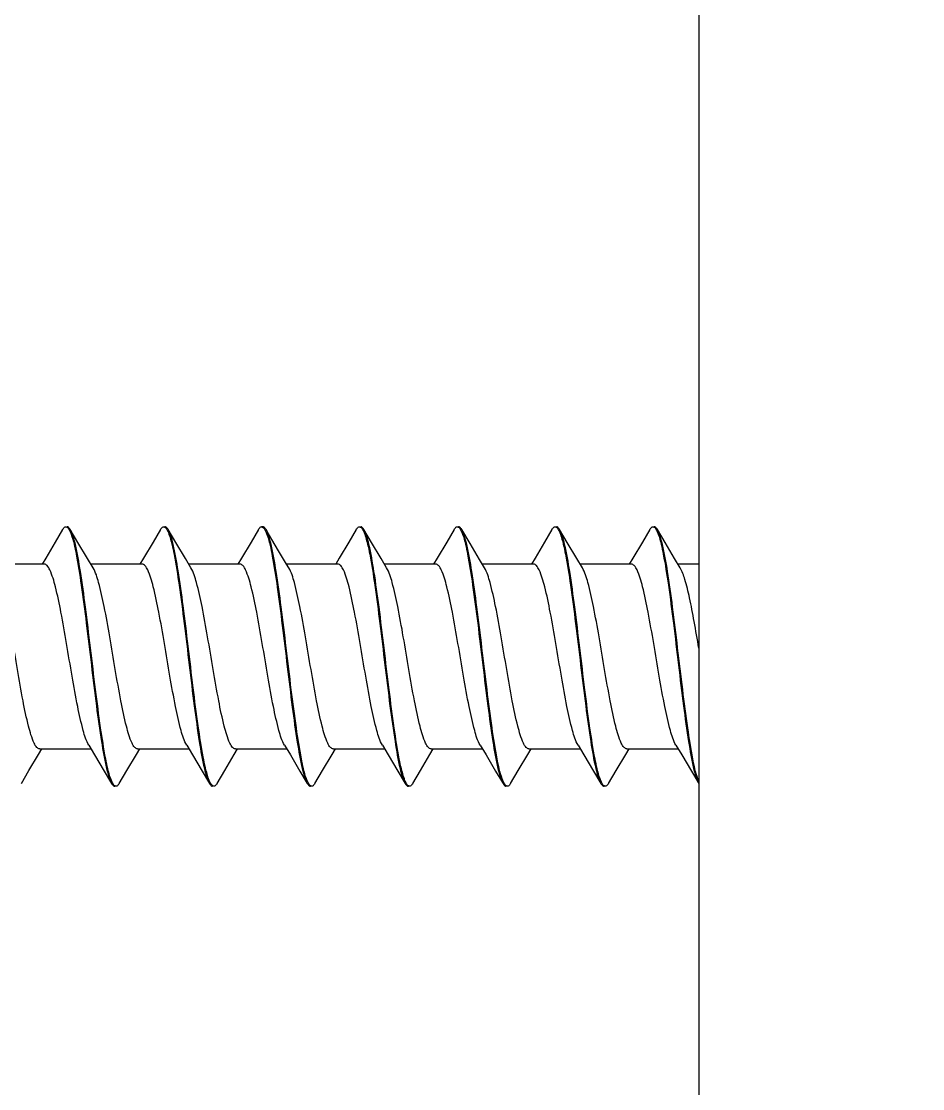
# Model space of a CAD drawing. Header units: millimetres. Extents: x 7820 to 8643, y -320 to 1669.
# Drawn here: x 7942.41 to 7947.41, y -165.82 to -159.89 of the extents above; entities that cross this region are included whole.
import ezdxf

# ---------------------------------------------------------------- set-up
doc = ezdxf.new("R2010")
doc.units = ezdxf.units.MM
doc.header["$MEASUREMENT"] = 0
doc.layers.add('GEOM', color=7, linetype='Continuous')

msp = doc.modelspace()

# ---------------------------------------------------------------- linework, layer by layer
at = {"linetype": 'Continuous'}
for p, q in [((7942.6407, -162.7124), (7942.5998, -162.7815)), ((7942.7253, -162.7839), (7942.683, -162.7124)), ((7943.1837, -162.7124), (7943.1429, -162.7815)), ((7943.2683, -162.7839), (7943.226, -162.7124)), ((7943.7267, -162.7124), (7943.6859, -162.7815)), ((7943.7514, -162.6973), (7943.7444, -162.6973)), ((7944.2698, -162.7124), (7944.2289, -162.7815)), ((7944.3544, -162.7839), (7944.3121, -162.7124)), ((7944.8128, -162.7124), (7944.7719, -162.7815)), ((7944.9011, -162.7902), (7944.8551, -162.7124)), ((7945.3558, -162.7124), (7945.315, -162.7815)), ((7945.4404, -162.7839), (7945.3981, -162.7124)), ((7945.8988, -162.7124), (7945.858, -162.7815)), ((7945.9834, -162.7839), (7945.9411, -162.7124)), ((7942.7785, -162.8733), (7942.7253, -162.7839)), ((7943.3215, -162.8733), (7943.2683, -162.7839)), ((7944.4076, -162.8733), (7944.3544, -162.7839)), ((7944.9539, -162.8788), (7944.9011, -162.7902)), ((7945.4936, -162.8733), (7945.4404, -162.7839)), ((7946.0366, -162.8733), (7945.9834, -162.7839)), ((7943.8831, -162.9043), (7943.8385, -162.8297)), ((7942.5388, -162.9043), (7942.254, -162.9043)), ((7942.8094, -162.9249), (7942.7785, -162.8733)), ((7943.0819, -162.9043), (7942.797, -162.9043)), ((7943.3524, -162.9249), (7943.3215, -162.8733)), ((7943.6249, -162.9043), (7943.3401, -162.9043)), ((7943.8954, -162.9249), (7943.8831, -162.9043)), ((7944.1679, -162.9043), (7943.8831, -162.9043)), ((7944.4385, -162.9249), (7944.4076, -162.8733)), ((7944.711, -162.9043), (7944.4261, -162.9043)), ((7944.9815, -162.9248), (7944.9539, -162.8788)), ((7945.254, -162.9043), (7944.9692, -162.9043)), ((7945.5245, -162.9249), (7945.4936, -162.8733)), ((7945.797, -162.9043), (7945.5122, -162.9043)), ((7946.0675, -162.9249), (7946.0366, -162.8733)), ((7946.1709, -162.9043), (7946.0552, -162.9043)), ((7942.7858, -163.9097), (7942.8181, -163.9637)), ((7943.3289, -163.9097), (7943.3612, -163.9637)), ((7943.8719, -163.9097), (7943.9042, -163.9637)), ((7944.4149, -163.9097), (7944.4472, -163.9637)), ((7944.9579, -163.9097), (7944.9903, -163.9637)), ((7945.501, -163.9097), (7945.5333, -163.9637)), ((7946.044, -163.9097), (7946.0763, -163.9637)), ((7942.5133, -163.9303), (7942.7981, -163.9303)), ((7942.8181, -163.9637), (7942.8713, -164.0531)), ((7943.0563, -163.9303), (7943.3412, -163.9303)), ((7943.3612, -163.9637), (7943.4144, -164.0531)), ((7943.5994, -163.9303), (7943.8842, -163.9303)), ((7943.9042, -163.9637), (7943.9574, -164.0531)), ((7944.1424, -163.9303), (7944.4272, -163.9303)), ((7944.4472, -163.9637), (7944.5004, -164.0531)), ((7944.6854, -163.9303), (7944.9703, -163.9303)), ((7944.9903, -163.9637), (7945.0435, -164.0531)), ((7945.2284, -163.9303), (7945.5133, -163.9303)), ((7945.5333, -163.9637), (7945.5865, -164.0531)), ((7945.7715, -163.9303), (7946.0563, -163.9303)), ((7946.0763, -163.9637), (7946.1295, -164.0531)), ((7942.4115, -164.1222), (7942.4538, -164.0507)), ((7942.8713, -164.0531), (7942.9122, -164.1222)), ((7942.9545, -164.1222), (7942.9968, -164.0507)), ((7943.4144, -164.0531), (7943.4552, -164.1222)), ((7943.4976, -164.1222), (7943.5398, -164.0507)), ((7943.9574, -164.0531), (7943.9983, -164.1222)), ((7944.0406, -164.1222), (7944.0829, -164.0507)), ((7944.5004, -164.0531), (7944.5413, -164.1222)), ((7944.5836, -164.1222), (7944.6259, -164.0507)), ((7945.0435, -164.0531), (7945.0843, -164.1222)), ((7945.1266, -164.1222), (7945.1689, -164.0507)), ((7945.5865, -164.0531), (7945.6273, -164.1222)), ((7945.6696, -164.1222), (7945.7119, -164.0507)), ((7946.1295, -164.0531), (7946.1703, -164.1222)), ((7946.1709, -164.1096), (7946.1657, -164.0965))]:
    msp.add_line(p, q, dxfattribs=at)
msp.add_lwpolyline([(7964.9029, -183.2155, 0.414214), (7967.9029, -180.2155), (7967.9029, -121.2155, 0.414214), (7964.9029, -118.2155), (7946.1709, -118.2155), (7946.1709, -183.2155)], format="xyb", close=True)
for points in [[(7943.8385, -162.8297), (7943.783, -162.7359), (7943.7691, -162.7124)], [(7942.5998, -162.7815), (7942.5466, -162.8709), (7942.5266, -162.9043)], [(7943.1429, -162.7815), (7943.0897, -162.8709), (7943.0697, -162.9043)], [(7943.6859, -162.7815), (7943.6327, -162.8709), (7943.6127, -162.9043)], [(7944.2289, -162.7815), (7944.1757, -162.8709), (7944.1557, -162.9043)], [(7944.7719, -162.7815), (7944.7188, -162.8709), (7944.6988, -162.9043)], [(7945.315, -162.7815), (7945.2618, -162.8709), (7945.2418, -162.9043)], [(7945.858, -162.7815), (7945.8048, -162.8709), (7945.7848, -162.9043)], [(7942.4538, -164.0507), (7942.507, -163.9612), (7942.5255, -163.9303)], [(7942.9968, -164.0507), (7943.05, -163.9612), (7943.0686, -163.9303)], [(7943.5398, -164.0507), (7943.593, -163.9613), (7943.6116, -163.9303)], [(7944.0829, -164.0507), (7944.1361, -163.9613), (7944.1546, -163.9303)], [(7944.6259, -164.0507), (7944.6791, -163.9613), (7944.6976, -163.9303)], [(7945.1689, -164.0507), (7945.2221, -163.9613), (7945.2407, -163.9303)], [(7945.7119, -164.0507), (7945.7651, -163.9613), (7945.7837, -163.9303)]]:
    msp.add_lwpolyline(points, dxfattribs=at)
for points, knots in [([(7942.6407, -162.7124), (7942.642, -162.7101), (7942.6461, -162.7037), (7942.6531, -162.6973), (7942.6584, -162.6973)], [0, 0, 0, 0, 0.334688, 1, 1, 1, 1]), ([(7942.6584, -162.6973), (7942.66, -162.6973), (7942.6691, -162.6998), (7942.6742, -162.7088), (7942.6778, -162.7153)], [0, 0, 0, 0, 0.182272, 1, 1, 1, 1]), ([(7942.683, -162.7124), (7942.6817, -162.7101), (7942.6775, -162.7037), (7942.6705, -162.6973), (7942.6653, -162.6973)], [0, 0, 0, 0, 0.334699, 1, 1, 1, 1]), ([(7942.6778, -162.7153), (7942.6786, -162.7169), (7942.6823, -162.7242), (7942.6853, -162.7317), (7942.6875, -162.7377)], [0, 0, 0, 0, 0.219486, 1, 1, 1, 1]), ([(7942.9076, -164.0964), (7942.8945, -164.0603), (7942.8748, -163.9656), (7942.8485, -163.8002), (7942.8223, -163.5947), (7942.7955, -163.3709), (7942.769, -163.1519), (7942.7426, -162.9606), (7942.7198, -162.8276), (7942.6995, -162.7505), (7942.6891, -162.7227), (7942.683, -162.7124)], [0, 0, 0, 0, 0.082069, 0.205524, 0.358156, 0.524356, 0.687022, 0.829414, 0.937065, 0.974486, 1, 1, 1, 1]), ([(7942.6875, -162.7377), (7942.7006, -162.7737), (7942.7203, -162.8683), (7942.7466, -163.0336), (7942.7728, -163.2391), (7942.7996, -163.463), (7942.8261, -163.6823), (7942.8526, -163.8738), (7942.8753, -164.0068), (7942.8957, -164.0841), (7942.9061, -164.1119), (7942.9122, -164.1222)], [0, 0, 0, 0, 0.081843, 0.205179, 0.357791, 0.524048, 0.686802, 0.829292, 0.93703, 0.974474, 1, 1, 1, 1]), ([(7943.1837, -162.7124), (7943.185, -162.7101), (7943.1892, -162.7037), (7943.1962, -162.6973), (7943.2014, -162.6973)], [0, 0, 0, 0, 0.334689, 1, 1, 1, 1]), ([(7943.2014, -162.6973), (7943.2031, -162.6973), (7943.2122, -162.6998), (7943.2173, -162.7088), (7943.2208, -162.7154)], [0, 0, 0, 0, 0.182256, 1, 1, 1, 1]), ([(7943.226, -162.7124), (7943.2247, -162.7101), (7943.2206, -162.7037), (7943.2136, -162.6973), (7943.2083, -162.6973)], [0, 0, 0, 0, 0.334706, 1, 1, 1, 1]), ([(7943.2208, -162.7154), (7943.2217, -162.7169), (7943.2254, -162.7243), (7943.2285, -162.7321), (7943.2307, -162.7381)], [0, 0, 0, 0, 0.219076, 1, 1, 1, 1]), ([(7943.4485, -164.0904), (7943.4358, -164.053), (7943.4162, -163.9567), (7943.3901, -163.7898), (7943.3641, -163.5846), (7943.3376, -163.3624), (7943.3113, -163.1458), (7943.2851, -162.9571), (7943.2625, -162.8261), (7943.2424, -162.75), (7943.232, -162.7225), (7943.226, -162.7124)], [0, 0, 0, 0, 0.08486, 0.209882, 0.362898, 0.528502, 0.689981, 0.831026, 0.937592, 0.974663, 1, 1, 1, 1]), ([(7943.2307, -162.7381), (7943.2437, -162.7743), (7943.2634, -162.869), (7943.2897, -163.0343), (7943.316, -163.2399), (7943.3427, -163.4637), (7943.3692, -163.6827), (7943.3956, -163.874), (7943.4184, -164.0069), (7943.4387, -164.0841), (7943.4491, -164.1119), (7943.4552, -164.1222)], [0, 0, 0, 0, 0.082059, 0.205512, 0.358165, 0.524374, 0.687028, 0.829409, 0.937064, 0.974485, 1, 1, 1, 1]), ([(7943.7267, -162.7124), (7943.7281, -162.7101), (7943.7322, -162.7037), (7943.7392, -162.6973), (7943.7444, -162.6973)], [0, 0, 0, 0, 0.33469, 1, 1, 1, 1]), ([(7943.7691, -162.7124), (7943.7677, -162.7101), (7943.7636, -162.7037), (7943.7566, -162.6973), (7943.7514, -162.6973)], [0, 0, 0, 0, 0.334702, 1, 1, 1, 1]), ([(7943.7548, -162.7025), (7943.7557, -162.7034), (7943.7599, -162.7081), (7943.763, -162.7136), (7943.7652, -162.718)], [0, 0, 0, 0, 0.20855, 1, 1, 1, 1]), ([(7943.7652, -162.718), (7943.7662, -162.7199), (7943.7702, -162.7284), (7943.7734, -162.7372), (7943.7758, -162.7442)], [0, 0, 0, 0, 0.218535, 1, 1, 1, 1]), ([(7943.9937, -164.0967), (7943.9806, -164.0606), (7943.9609, -163.966), (7943.9346, -163.8007), (7943.9084, -163.5951), (7943.8817, -163.3713), (7943.8551, -163.1521), (7943.8287, -162.9607), (7943.8059, -162.8277), (7943.7856, -162.7505), (7943.7752, -162.7227), (7943.7691, -162.7124)], [0, 0, 0, 0, 0.081946, 0.205334, 0.357968, 0.524198, 0.686904, 0.829347, 0.937044, 0.974478, 1, 1, 1, 1]), ([(7944.2698, -162.7124), (7944.2711, -162.7101), (7944.2752, -162.7037), (7944.2822, -162.6973), (7944.2875, -162.6973)], [0, 0, 0, 0, 0.334693, 1, 1, 1, 1]), ([(7944.2875, -162.6973), (7944.2891, -162.6973), (7944.2982, -162.6998), (7944.3033, -162.7087), (7944.3068, -162.7152)], [0, 0, 0, 0, 0.182491, 1, 1, 1, 1]), ([(7944.3121, -162.7124), (7944.3108, -162.7101), (7944.3066, -162.7037), (7944.2996, -162.6973), (7944.2944, -162.6973)], [0, 0, 0, 0, 0.334691, 1, 1, 1, 1]), ([(7944.3068, -162.7152), (7944.3077, -162.7168), (7944.3114, -162.7242), (7944.3144, -162.7318), (7944.3166, -162.7379)], [0, 0, 0, 0, 0.219102, 1, 1, 1, 1]), ([(7944.5368, -164.0969), (7944.5237, -164.0609), (7944.504, -163.9663), (7944.4777, -163.801), (7944.4515, -163.5955), (7944.4247, -163.3716), (7944.3982, -163.1523), (7944.3717, -162.9608), (7944.349, -162.8278), (7944.3286, -162.7505), (7944.3182, -162.7227), (7944.3121, -162.7124)], [0, 0, 0, 0, 0.081842, 0.205179, 0.357791, 0.524047, 0.686802, 0.829292, 0.93703, 0.974474, 1, 1, 1, 1]), ([(7944.3166, -162.7379), (7944.3297, -162.774), (7944.3494, -162.8686), (7944.3757, -163.0339), (7944.402, -163.2394), (7944.4287, -163.4633), (7944.4552, -163.6825), (7944.4817, -163.8739), (7944.5044, -164.0069), (7944.5248, -164.0841), (7944.5352, -164.1119), (7944.5413, -164.1222)], [0, 0, 0, 0, 0.081936, 0.205317, 0.357944, 0.52417, 0.68689, 0.829342, 0.937042, 0.974478, 1, 1, 1, 1]), ([(7944.8128, -162.7124), (7944.8141, -162.7101), (7944.8183, -162.7037), (7944.8252, -162.6973), (7944.8305, -162.6973)], [0, 0, 0, 0, 0.33469, 1, 1, 1, 1]), ([(7944.8305, -162.6973), (7944.8322, -162.6973), (7944.8413, -162.6998), (7944.8464, -162.7088), (7944.8499, -162.7153)], [0, 0, 0, 0, 0.182271, 1, 1, 1, 1]), ([(7944.8551, -162.7124), (7944.8538, -162.7101), (7944.8497, -162.7037), (7944.8427, -162.6973), (7944.8374, -162.6973)], [0, 0, 0, 0, 0.334738, 1, 1, 1, 1]), ([(7944.8499, -162.7153), (7944.8507, -162.7169), (7944.8544, -162.7242), (7944.8574, -162.7317), (7944.8596, -162.7377)], [0, 0, 0, 0, 0.219485, 1, 1, 1, 1]), ([(7945.0797, -164.0965), (7945.0666, -164.0604), (7945.0469, -163.9658), (7945.0206, -163.8004), (7944.9944, -163.5949), (7944.9677, -163.3711), (7944.9412, -163.152), (7944.9147, -162.9606), (7944.892, -162.8277), (7944.8716, -162.7505), (7944.8612, -162.7227), (7944.8551, -162.7124)], [0, 0, 0, 0, 0.082019, 0.205446, 0.358087, 0.524299, 0.686974, 0.829373, 0.937047, 0.974478, 1, 1, 1, 1]), ([(7944.8596, -162.7377), (7944.8727, -162.7737), (7944.8924, -162.8683), (7944.9187, -163.0336), (7944.9449, -163.2391), (7944.9717, -163.463), (7944.9982, -163.6823), (7945.0247, -163.8738), (7945.0474, -164.0068), (7945.0678, -164.0841), (7945.0782, -164.1119), (7945.0843, -164.1222)], [0, 0, 0, 0, 0.081843, 0.205179, 0.357791, 0.524048, 0.686803, 0.829292, 0.93703, 0.974474, 1, 1, 1, 1]), ([(7945.3558, -162.7124), (7945.3572, -162.7101), (7945.3613, -162.7037), (7945.3683, -162.6973), (7945.3735, -162.6973)], [0, 0, 0, 0, 0.334691, 1, 1, 1, 1]), ([(7945.3735, -162.6973), (7945.3752, -162.6973), (7945.3843, -162.6998), (7945.3894, -162.7088), (7945.3929, -162.7153)], [0, 0, 0, 0, 0.182347, 1, 1, 1, 1]), ([(7945.3981, -162.7124), (7945.3968, -162.7101), (7945.3927, -162.7037), (7945.3857, -162.6973), (7945.3804, -162.6973)], [0, 0, 0, 0, 0.334692, 1, 1, 1, 1]), ([(7945.3929, -162.7153), (7945.3937, -162.7169), (7945.3975, -162.7243), (7945.4005, -162.732), (7945.4027, -162.738)], [0, 0, 0, 0, 0.219084, 1, 1, 1, 1]), ([(7945.6228, -164.0969), (7945.6098, -164.0609), (7945.59, -163.9663), (7945.5637, -163.801), (7945.5375, -163.5955), (7945.5108, -163.3716), (7945.4842, -163.1523), (7945.4578, -162.9608), (7945.435, -162.8278), (7945.4146, -162.7505), (7945.4042, -162.7227), (7945.3981, -162.7124)], [0, 0, 0, 0, 0.081842, 0.205179, 0.357791, 0.524048, 0.686803, 0.829292, 0.93703, 0.974474, 1, 1, 1, 1]), ([(7945.4027, -162.738), (7945.4158, -162.7741), (7945.4355, -162.8688), (7945.4618, -163.0342), (7945.488, -163.2397), (7945.5148, -163.4635), (7945.5413, -163.6826), (7945.5677, -163.874), (7945.5905, -164.0069), (7945.6108, -164.0841), (7945.6212, -164.1119), (7945.6273, -164.1222)], [0, 0, 0, 0, 0.082012, 0.205432, 0.358061, 0.524276, 0.686966, 0.829384, 0.937056, 0.974483, 1, 1, 1, 1]), ([(7945.8988, -162.7124), (7945.9002, -162.7101), (7945.9043, -162.7037), (7945.9113, -162.6973), (7945.9165, -162.6973)], [0, 0, 0, 0, 0.334691, 1, 1, 1, 1]), ([(7945.9165, -162.6973), (7945.9182, -162.6973), (7945.9273, -162.6998), (7945.9324, -162.7088), (7945.9359, -162.7153)], [0, 0, 0, 0, 0.182268, 1, 1, 1, 1]), ([(7945.9411, -162.7124), (7945.9398, -162.7101), (7945.9357, -162.7037), (7945.9287, -162.6973), (7945.9234, -162.6973)], [0, 0, 0, 0, 0.334696, 1, 1, 1, 1]), ([(7945.9359, -162.7153), (7945.9368, -162.7169), (7945.9404, -162.7242), (7945.9435, -162.7317), (7945.9456, -162.7377)], [0, 0, 0, 0, 0.219485, 1, 1, 1, 1]), ([(7946.1657, -164.0965), (7946.1526, -164.0603), (7946.1329, -163.9657), (7946.1066, -163.8003), (7946.0804, -163.5948), (7946.0537, -163.3709), (7946.0272, -163.1519), (7946.0007, -162.9605), (7945.978, -162.8276), (7945.9576, -162.7505), (7945.9472, -162.7226), (7945.9411, -162.7124)], [0, 0, 0, 0, 0.082052, 0.205502, 0.358152, 0.524363, 0.687034, 0.829428, 0.937074, 0.974489, 1, 1, 1, 1]), ([(7945.9456, -162.7377), (7945.9587, -162.7737), (7945.9784, -162.8683), (7946.0047, -163.0336), (7946.031, -163.2391), (7946.0577, -163.463), (7946.0842, -163.6823), (7946.1107, -163.8738), (7946.1335, -164.0068), (7946.1538, -164.0841), (7946.1642, -164.1119), (7946.1703, -164.1222)], [0, 0, 0, 0, 0.081843, 0.205179, 0.357792, 0.524049, 0.686803, 0.829293, 0.937031, 0.974475, 1, 1, 1, 1]), ([(7943.7758, -162.7442), (7943.7885, -162.7816), (7943.8081, -162.8779), (7943.8341, -163.0448), (7943.8602, -163.25), (7943.8867, -163.4721), (7943.913, -163.6888), (7943.9392, -163.8775), (7943.9618, -164.0085), (7943.9819, -164.0846), (7943.9922, -164.1121), (7943.9983, -164.1222)], [0, 0, 0, 0, 0.084851, 0.209868, 0.362883, 0.528489, 0.689972, 0.831021, 0.937591, 0.974663, 1, 1, 1, 1]), ([(7942.9174, -164.1192), (7942.9165, -164.1176), (7942.9128, -164.1102), (7942.9098, -164.1025), (7942.9076, -164.0964)], [0, 0, 0, 0, 0.219079, 1, 1, 1, 1]), ([(7943.459, -164.1165), (7943.4581, -164.1147), (7943.4541, -164.1062), (7943.4508, -164.0974), (7943.4485, -164.0904)], [0, 0, 0, 0, 0.218539, 1, 1, 1, 1]), ([(7944.0035, -164.1193), (7944.0027, -164.1178), (7943.999, -164.1104), (7943.9959, -164.1027), (7943.9937, -164.0967)], [0, 0, 0, 0, 0.219106, 1, 1, 1, 1]), ([(7944.5465, -164.1192), (7944.5457, -164.1177), (7944.542, -164.1104), (7944.539, -164.1029), (7944.5368, -164.0969)], [0, 0, 0, 0, 0.219485, 1, 1, 1, 1]), ([(7945.0895, -164.1193), (7945.0887, -164.1177), (7945.085, -164.1103), (7945.0819, -164.1026), (7945.0797, -164.0965)], [0, 0, 0, 0, 0.21909, 1, 1, 1, 1]), ([(7945.6325, -164.1192), (7945.6317, -164.1177), (7945.628, -164.1104), (7945.625, -164.1029), (7945.6228, -164.0969)], [0, 0, 0, 0, 0.219485, 1, 1, 1, 1]), ([(7942.9122, -164.1222), (7942.9135, -164.1245), (7942.9177, -164.1309), (7942.9246, -164.1373), (7942.9299, -164.1373)], [0, 0, 0, 0, 0.334688, 1, 1, 1, 1]), ([(7942.9368, -164.1373), (7942.9352, -164.1373), (7942.926, -164.1348), (7942.9209, -164.1258), (7942.9174, -164.1192)], [0, 0, 0, 0, 0.182229, 1, 1, 1, 1]), ([(7942.9545, -164.1222), (7942.9532, -164.1245), (7942.949, -164.1309), (7942.9421, -164.1373), (7942.9368, -164.1373)], [0, 0, 0, 0, 0.33469, 1, 1, 1, 1]), ([(7943.4552, -164.1222), (7943.4566, -164.1245), (7943.4607, -164.1309), (7943.4677, -164.1373), (7943.4729, -164.1373)], [0, 0, 0, 0, 0.334698, 1, 1, 1, 1]), ([(7943.4695, -164.1321), (7943.4686, -164.1312), (7943.4644, -164.1265), (7943.4613, -164.121), (7943.459, -164.1165)], [0, 0, 0, 0, 0.208545, 1, 1, 1, 1]), ([(7943.4976, -164.1222), (7943.4962, -164.1245), (7943.4921, -164.1309), (7943.4851, -164.1373), (7943.4798, -164.1373)], [0, 0, 0, 0, 0.334673, 1, 1, 1, 1]), ([(7943.9983, -164.1222), (7943.9996, -164.1245), (7944.0037, -164.1309), (7944.0107, -164.1373), (7944.016, -164.1373)], [0, 0, 0, 0, 0.334707, 1, 1, 1, 1]), ([(7944.0229, -164.1373), (7944.0212, -164.1373), (7944.0122, -164.1348), (7944.0071, -164.1259), (7944.0035, -164.1193)], [0, 0, 0, 0, 0.182471, 1, 1, 1, 1]), ([(7944.0406, -164.1222), (7944.0392, -164.1245), (7944.0351, -164.1309), (7944.0281, -164.1373), (7944.0229, -164.1373)], [0, 0, 0, 0, 0.33469, 1, 1, 1, 1]), ([(7944.5413, -164.1222), (7944.5426, -164.1245), (7944.5468, -164.1309), (7944.5537, -164.1373), (7944.559, -164.1373)], [0, 0, 0, 0, 0.334701, 1, 1, 1, 1]), ([(7944.5659, -164.1373), (7944.5642, -164.1373), (7944.5551, -164.1348), (7944.55, -164.1258), (7944.5465, -164.1192)], [0, 0, 0, 0, 0.18227, 1, 1, 1, 1]), ([(7944.5836, -164.1222), (7944.5823, -164.1245), (7944.5781, -164.1309), (7944.5712, -164.1373), (7944.5659, -164.1373)], [0, 0, 0, 0, 0.334691, 1, 1, 1, 1]), ([(7945.0843, -164.1222), (7945.0856, -164.1245), (7945.0898, -164.1309), (7945.0968, -164.1373), (7945.102, -164.1373)], [0, 0, 0, 0, 0.334691, 1, 1, 1, 1]), ([(7945.1089, -164.1373), (7945.1073, -164.1373), (7945.0982, -164.1348), (7945.0931, -164.1258), (7945.0895, -164.1193)], [0, 0, 0, 0, 0.182318, 1, 1, 1, 1]), ([(7945.1266, -164.1222), (7945.1253, -164.1245), (7945.1212, -164.1309), (7945.1142, -164.1373), (7945.1089, -164.1373)], [0, 0, 0, 0, 0.334708, 1, 1, 1, 1]), ([(7945.6273, -164.1222), (7945.6287, -164.1245), (7945.6328, -164.1309), (7945.6398, -164.1373), (7945.645, -164.1373)], [0, 0, 0, 0, 0.334701, 1, 1, 1, 1]), ([(7945.6519, -164.1373), (7945.6503, -164.1373), (7945.6412, -164.1348), (7945.6361, -164.1258), (7945.6325, -164.1192)], [0, 0, 0, 0, 0.182267, 1, 1, 1, 1]), ([(7945.6696, -164.1222), (7945.6683, -164.1245), (7945.6642, -164.1309), (7945.6572, -164.1373), (7945.6519, -164.1373)], [0, 0, 0, 0, 0.334693, 1, 1, 1, 1])]:
    msp.add_open_spline(points, degree=3, knots=knots, dxfattribs=at)
for points in [[(7943.7444, -162.6973), (7943.7483, -162.6973), (7943.7521, -162.6997), (7943.7548, -162.7025)], [(7943.4798, -164.1373), (7943.476, -164.1373), (7943.4722, -164.1348), (7943.4695, -164.1321)]]:
    msp.add_open_spline(points, degree=3, dxfattribs=at)
at = {"layer": 'GEOM', "linetype": 'Continuous'}
for points, knots in [([(7942.7858, -163.9097), (7942.7709, -163.8849), (7942.7494, -163.8122), (7942.7207, -163.6843), (7942.6921, -163.5223), (7942.663, -163.3477), (7942.6341, -163.1814), (7942.606, -163.045), (7942.5806, -162.9569), (7942.5587, -162.9145), (7942.5447, -162.9043), (7942.5388, -162.9043)], [0, 0, 0, 0, 0.083267, 0.214163, 0.377937, 0.554746, 0.722916, 0.861975, 0.955803, 0.983291, 1, 1, 1, 1]), ([(7943.3289, -163.9097), (7943.3139, -163.8849), (7943.2924, -163.8122), (7943.2637, -163.6843), (7943.2352, -163.5223), (7943.2061, -163.3477), (7943.1772, -163.1814), (7943.1491, -163.045), (7943.1237, -162.9569), (7943.1017, -162.9145), (7943.0877, -162.9043), (7943.0819, -162.9043)], [0, 0, 0, 0, 0.083259, 0.21415, 0.377927, 0.554738, 0.722906, 0.861965, 0.955801, 0.983284, 1, 1, 1, 1]), ([(7943.8719, -163.9097), (7943.8569, -163.8849), (7943.8354, -163.8122), (7943.8068, -163.6843), (7943.7782, -163.5223), (7943.7491, -163.3477), (7943.7202, -163.1814), (7943.6921, -163.045), (7943.6667, -162.9569), (7943.6448, -162.9145), (7943.6307, -162.9043), (7943.6249, -162.9043)], [0, 0, 0, 0, 0.083266, 0.214158, 0.377931, 0.554742, 0.722913, 0.861969, 0.955797, 0.983294, 1, 1, 1, 1]), ([(7944.4149, -163.9097), (7944.4, -163.8849), (7944.3785, -163.8122), (7944.3498, -163.6844), (7944.3213, -163.5223), (7944.2921, -163.3477), (7944.2633, -163.1814), (7944.2351, -163.045), (7944.2098, -162.9569), (7944.1878, -162.9145), (7944.1738, -162.9043), (7944.1679, -162.9043)], [0, 0, 0, 0, 0.083261, 0.214157, 0.377932, 0.554742, 0.722912, 0.861973, 0.955807, 0.983286, 1, 1, 1, 1]), ([(7944.9579, -163.9097), (7944.943, -163.8849), (7944.9215, -163.8122), (7944.8928, -163.6843), (7944.8643, -163.5224), (7944.8352, -163.3477), (7944.8063, -163.1814), (7944.7782, -163.045), (7944.7528, -162.9569), (7944.7308, -162.9145), (7944.7168, -162.9043), (7944.711, -162.9043)], [0, 0, 0, 0, 0.08326, 0.21415, 0.377925, 0.554737, 0.722907, 0.861964, 0.955797, 0.98329, 1, 1, 1, 1]), ([(7945.501, -163.9097), (7945.486, -163.8849), (7945.4645, -163.8122), (7945.4358, -163.6843), (7945.4073, -163.5223), (7945.3782, -163.3477), (7945.3493, -163.1814), (7945.3212, -163.045), (7945.2958, -162.9569), (7945.2739, -162.9145), (7945.2598, -162.9043), (7945.254, -162.9043)], [0, 0, 0, 0, 0.083266, 0.21416, 0.377934, 0.554744, 0.722916, 0.861976, 0.955804, 0.983292, 1, 1, 1, 1]), ([(7946.044, -163.9097), (7946.029, -163.8849), (7946.0075, -163.8122), (7945.9788, -163.6844), (7945.9503, -163.5224), (7945.9212, -163.3477), (7945.8923, -163.1814), (7945.8642, -163.045), (7945.8388, -162.9569), (7945.8169, -162.9145), (7945.8028, -162.9043), (7945.797, -162.9043)], [0, 0, 0, 0, 0.083256, 0.214147, 0.377924, 0.554736, 0.722906, 0.861967, 0.955803, 0.983285, 1, 1, 1, 1]), ([(7942.5133, -163.9303), (7942.5075, -163.9303), (7942.4934, -163.9201), (7942.4715, -163.8777), (7942.4461, -163.7896), (7942.418, -163.6532), (7942.3891, -163.4869), (7942.36, -163.3123), (7942.3315, -163.1503), (7942.3028, -163.0224), (7942.2813, -162.9497), (7942.2663, -162.9249)], [0, 0, 0, 0, 0.016716, 0.044197, 0.138033, 0.277093, 0.445261, 0.622072, 0.785849, 0.91674, 1, 1, 1, 1]), ([(7943.0563, -163.9303), (7943.0505, -163.9303), (7943.0365, -163.9201), (7943.0146, -163.8777), (7942.9892, -163.7896), (7942.961, -163.6532), (7942.9321, -163.4869), (7942.903, -163.3123), (7942.8745, -163.1503), (7942.8458, -163.0224), (7942.8243, -162.9497), (7942.8094, -162.9249)], [0, 0, 0, 0, 0.016711, 0.044203, 0.138035, 0.277091, 0.445259, 0.622071, 0.785844, 0.916735, 1, 1, 1, 1]), ([(7943.5994, -163.9303), (7943.5936, -163.9303), (7943.5795, -163.9201), (7943.5576, -163.8777), (7943.5322, -163.7896), (7943.5041, -163.6532), (7943.4752, -163.4869), (7943.4461, -163.3123), (7943.4175, -163.1503), (7943.3889, -163.0224), (7943.3673, -162.9497), (7943.3524, -162.9249)], [0, 0, 0, 0, 0.016706, 0.044202, 0.138029, 0.277084, 0.445255, 0.622064, 0.785838, 0.916732, 1, 1, 1, 1]), ([(7944.1424, -163.9303), (7944.1366, -163.9303), (7944.1225, -163.9201), (7944.1006, -163.8777), (7944.0752, -163.7896), (7944.0471, -163.6532), (7944.0182, -163.4869), (7943.9891, -163.3122), (7943.9606, -163.1502), (7943.9319, -163.0224), (7943.9104, -162.9497), (7943.8954, -162.9249)], [0, 0, 0, 0, 0.01671, 0.044194, 0.138024, 0.277085, 0.445256, 0.622066, 0.785842, 0.916739, 1, 1, 1, 1]), ([(7944.6854, -163.9303), (7944.6796, -163.9303), (7944.6656, -163.9201), (7944.6436, -163.8777), (7944.6182, -163.7896), (7944.5901, -163.6532), (7944.5612, -163.4869), (7944.5321, -163.3122), (7944.5036, -163.1502), (7944.4749, -163.0224), (7944.4534, -162.9497), (7944.4385, -162.9249)], [0, 0, 0, 0, 0.016715, 0.044195, 0.138031, 0.277092, 0.445262, 0.622073, 0.785851, 0.916742, 1, 1, 1, 1]), ([(7945.2284, -163.9303), (7945.2226, -163.9303), (7945.2086, -163.9201), (7945.1867, -163.8777), (7945.1613, -163.7896), (7945.1331, -163.6531), (7945.1042, -163.4869), (7945.0751, -163.3122), (7945.0466, -163.1502), (7945.0179, -163.0224), (7944.9964, -162.9497), (7944.9815, -162.9248)], [0, 0, 0, 0, 0.016712, 0.044204, 0.138043, 0.277107, 0.445284, 0.6221, 0.785872, 0.916753, 1, 1, 1, 1]), ([(7945.7715, -163.9303), (7945.7656, -163.9303), (7945.7516, -163.9202), (7945.7297, -163.8777), (7945.7043, -163.7896), (7945.6762, -163.6532), (7945.6473, -163.4869), (7945.6182, -163.3122), (7945.5896, -163.1502), (7945.5609, -163.0224), (7945.5394, -162.9497), (7945.5245, -162.9249)], [0, 0, 0, 0, 0.016705, 0.044201, 0.138029, 0.277085, 0.445257, 0.622067, 0.785841, 0.916734, 1, 1, 1, 1]), ([(7946.1709, -163.371), (7946.1625, -163.3215), (7946.1465, -163.2281), (7946.1222, -163.1002), (7946.098, -163.0006), (7946.0794, -162.9446), (7946.0675, -162.9249)], [0, 0, 0, 0, 0.328286, 0.619527, 0.84923, 1, 1, 1, 1])]:
    msp.add_open_spline(points, degree=3, knots=knots, dxfattribs=at)

doc.saveas('drawing.dxf')
